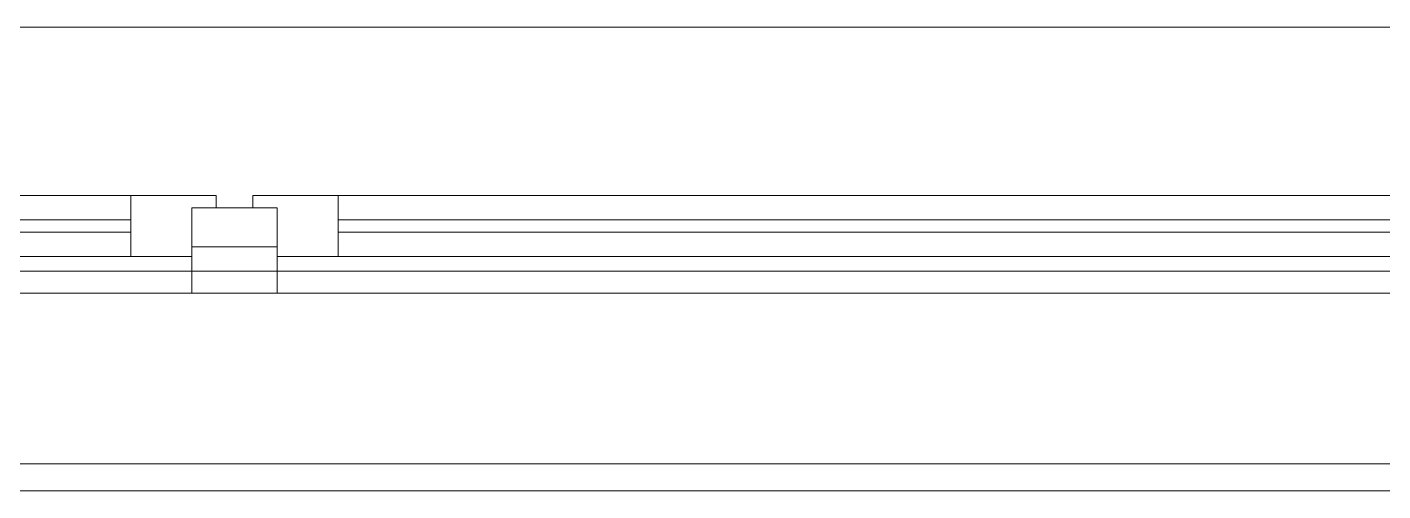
# Model space of a CAD drawing. Header units: millimetres. Extents: x -249154 to 415037, y -45458 to 354837.
# Drawn here: x 34630 to 35741, y 78906 to 79286 of the extents above; entities that cross this region are included whole.
import ezdxf

# ---------------------------------------------------------------- set-up
doc = ezdxf.new("R2010")
doc.units = ezdxf.units.MM
for name, color, linetype, lineweight in [('A-GLAZ', 7, 'Continuous', 9), ('A-GLAZ-1', 7, 'Continuous', 5), ('A-WALL', 7, 'Continuous', 5), ('I-WALL', 7, 'Continuous', 5)]:
    doc.layers.add(name, color=color, linetype=linetype, lineweight=lineweight)

# ---------------------------------------------------------------- blocks, each defined once
blk = doc.blocks.new('120_Окно_СКБ_2Ст - 120_Окно_СКБ_2Ст 2100х2500 _мал створка справа_-V53-Объем проектирования 1 этажа')
at = {"layer": 'A-GLAZ'}
for p, q in [((150, -127), (150, -57)), ((150, -57), (220, -57)), ((220, -57), (220, -127)), ((150, -87), (-980, -87)), ((100, -137), (100, -87)), ((150, -127), (150, -87)), ((980, -87), (220, -87)), ((220, -87), (220, -127)), ((270, -137), (270, -87)), ((220, -127), (150, -127)), ((170, -127), (150, -127)), ((170, -137), (170, -127)), ((220, -127), (200, -127)), ((200, -127), (200, -137)), ((-1000, -137), (170, -137)), ((170, -137), (-1000, -137)), ((200, -137), (1000, -137)), ((1000, -137), (200, -137))]:
    blk.add_line(p, q, dxfattribs=at)
at = {"layer": 'A-GLAZ-1'}
for p, q in [((1050, -57), (-1050, -57)), ((-930, -107), (100, -107)), ((270, -107), (930, -107)), ((100, -117), (-930, -117)), ((930, -117), (270, -117)), ((170.7, -127), (200, -127))]:
    blk.add_line(p, q, dxfattribs=at)
blk = doc.blocks.new('1floor')
at = {"layer": 'A-WALL'}
for p, q in [((33610, -100), (37990, -100)), ((35970, -258), (33870, -258)), ((72280, -280), (-290, -280))]:
    blk.add_line(p, q, dxfattribs=at)
at = {"layer": 'I-WALL'}
for p, q in [((35950, 100), (33891, 100)), ((34770, -80), (34700, -80))]:
    blk.add_line(p, q, dxfattribs=at)
at = {"layer": 'A-GLAZ', "color": 3, "rotation": 180}
blk.add_blockref('120_Окно_СКБ_2Ст - 120_Окно_СКБ_2Ст 2100х2500 _мал створка справа_-V53-Объем проектирования 1 этажа', (34920, -175), dxfattribs=at)

msp = doc.modelspace()

# ---------------------------------------------------------------- block references
msp.add_blockref('1floor', (64.7, 79186.1))

doc.saveas('drawing.dxf')
